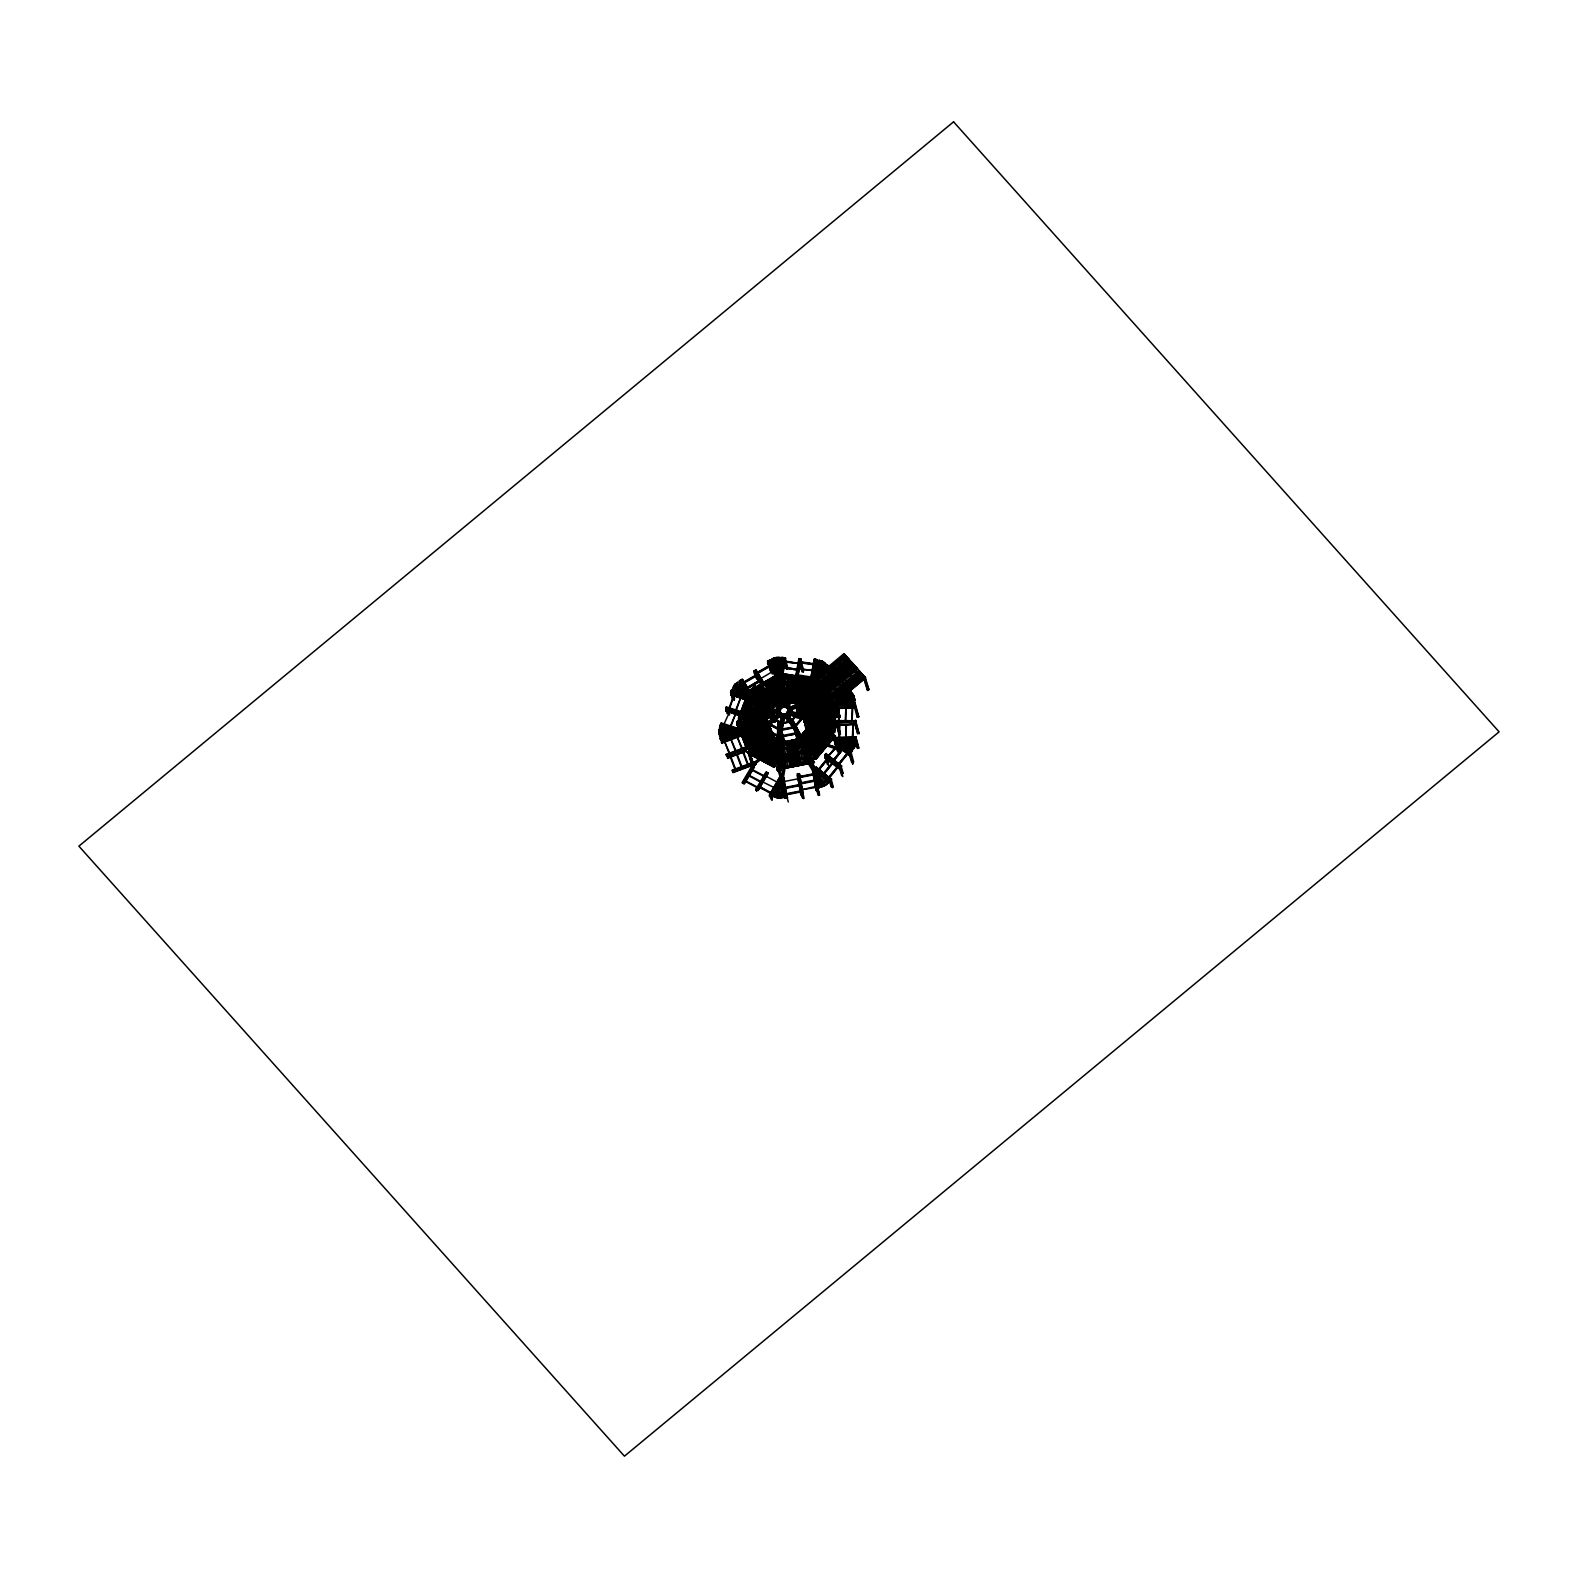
<?xml version="1.0" encoding="UTF-8"?>
<svg xmlns="http://www.w3.org/2000/svg" width="1578" height="1578" viewBox="0 0 1578 1578"><rect width="100%" height="100%" fill="white"/><g stroke="black" fill="none" stroke-linecap="round" stroke-linejoin="round"><path stroke-width="1.5" d="M738.938 730.634L738.997 732.231L718.878 732.725L718.818 731.127L738.997 730.831M719.233 734.322L729.273 734.086L719.233 734.322L719.233 732.922M719.193 729.529L729.273 729.45L719.193 729.529L719.233 731.107L733.316 730.772M719.568 735.92L724.657 735.802L719.568 735.92L719.588 734.52M719.529 727.912L724.677 727.971L719.529 727.912L719.588 729.49L728.701 729.273M722.744 737.656L722.744 726.196M722.862 738.09L722.862 733.514M723.375 726.413L723.493 737.873M729.45 735.151L729.45 728.365M730.081 734.914L730.2 729.016M744.244 725.466L737.163 725.209L741.798 724.499M737.281 725.643L737.281 724.44M737.281 723.04L737.281 721.836M737.715 726.551L737.577 725.446M738.543 723.651L744.224 713.729M740.476 735.506L740.417 733.908M742.114 718.148L742.114 716.747M740.417 735.309L741.897 734.677L721.442 741.936L721.856 743.179L740.772 736.117C737.459 731.364 745.842 737.794 740.141 734.953L736.965 723.316L744.895 712.053L764.423 705.228L744.895 711.244L736.965 722.507L738.504 722.468M775.37 717.536L780.38 712.605L745.092 713.335L744.895 710.041L780.124 709.173L781.938 706.964L754.974 685.957L753.416 688.679L778.447 708.206M738.504 723.276L745.289 713.019M746.414 710.79L749.589 723.197L749.55 721.6L736.965 721.915L739.747 732.389M746.986 710.593L746.986 711.994L764.423 705.839L764.423 704.419L744.895 710.633L736.965 721.915M748.071 721.639L748.071 723.02L744.895 712.053L780.183 711.362M749.017 719.154L745.664 721.876L749.017 719.154C750.378 721.856 744.619 722.251 749.254 720.022M755.941 723.316L755.961 721.896M763.298 704.143L764.423 705.839M766.237 717.24L765.626 715.86L769.078 729.253M767.204 723.355L767.342 720.633M769.709 729.233L769.078 727.852M780.124 711.165L780.321 712.467L780.124 709.173L753.219 687.988M763.89 710.869L780.321 709.844L744.895 710.633L745.289 712.822M787.56 704.538L782.787 703.433L790.479 707.496L790.598 712.467L787.56 716.017L782.905 716.925L778.802 714.775L777.066 710.1L778.684 705.8L782.787 703.433L787.442 704.104C793.162 713.453 787.402 700.711 783.023 704.498L779.315 706.648L777.855 710.534L779.315 714.341L783.023 716.294L779.177 713.907L777.717 710.08L778.684 705.8M796.693 714.439L790.795 721.304L796.693 714.439L796.555 705.228L791.012 698.087L797.324 705.425L790.677 698.659M797.324 705.425L791.012 698.087L781.544 696.726L773.22 701.539L769.926 710.278L773.319 719.292L781.662 723.691L791.13 721.856L797.304 714.637L796.555 705.228M794.365 727.142L803.399 716.609L803.912 702.486L804.011 716.806L794.701 727.695L780.42 730.456L767.855 723.829L762.904 710.909L767.736 697.279L758.643 720.811L767.736 697.279L780.301 690.02L794.582 692.071L803.892 702.486L804.03 716.826M803.38 716.609L803.281 702.723M807.423 715.327L834.88 714.637L807.423 715.327L807.463 726.748L834.861 725.88M807.601 715.761L807.601 724.894L834.861 724.282L807.463 725.15M800.953 705.78C811.842 712.428 811.408 729.805 800.934 736.63M820.876 731.028L821.527 710.396L821.507 731.028M827.602 707.911L827.582 733.178L827.819 708.601M833.283 705.958L832.809 735.723L832.651 705.977M821.625 732.665C809.751 729.352 832.789 734.875 834.861 732.31L834.821 708.226L821.586 708.542L817.542 710.041L821.586 708.542L831.764 700.316M859.043 733.869L855.631 722.073L835.512 722.566L835.512 720.554L855.828 720.751M835.512 707.2L835.729 708.502L855.848 708.009L855.651 706.707L831.823 707.733M835.295 704.38L855.217 703.61L835.097 704.301M835.571 722.763L835.512 720.554M836.123 740.713L835.926 737.419L856.045 736.926L856.243 738.208M836.143 725.367L856.262 724.263L836.143 725.367L835.946 724.065L856.065 724.164M836.616 704.459L839.969 717.477L838.924 711.856M837.445 739.589L837.445 738.169M838.628 711.422L840.068 717.26L838.49 717.517L835.807 706.806M845.808 724.874L845.808 737.616L846.439 724.854M852.1 707.851L852.1 720.594L852.731 707.832M853.797 705.445L855.276 704.794L853.797 704.636L857.15 717.063L858.629 717.023L853.797 704.025L855.414 704.498M854.211 722.29L854.211 720.89L857.564 732.508M854.645 739.155L854.645 737.754M855.69 722.251L855.631 720.061M856.045 740.536L840.936 740.733L856.045 740.536L856.045 736.926M857.15 717.063L857.15 715.643M778.782 757.006L779.335 760.951L779.394 757.302M779.65 758.801L781.702 759.097M781.504 755.487L781.406 761.247L781.13 756.276M781.189 751.996L782.629 752.213L781.189 751.542M776.731 748.11L782.057 713.946L784.759 714.341L778.802 748.406L779.986 721.698L778.27 722.172L776.494 747.242L777.776 768.959L780.617 778.763L777.106 797.837L778.546 798.034L781.998 778.782L780.558 778.565L782.057 778.96M778.546 721.481L776.849 745.27L778.289 745.487M777.106 747.321L779.157 721.58L777.303 747.361M778.526 771.583L778.487 764.482M777.915 771.484L778.723 764.146M780.242 769.334L781.426 758.742L779.71 758.426L776.494 747.242L777.362 755.546M781.682 762.075L779.986 771.78M787.718 667.533L784.917 657.868L781.82 657.415L779.197 671.676M779.848 674.437L783.477 657.651L779.946 675.719M780.479 675.877L810.362 680.177L780.321 675.719L782.234 681.874M780.459 674.536L783.536 657.848M780.577 677.159L781.564 682.189L788.645 683.215M780.696 677.199L781.149 675.838M783.95 659.505L784.404 658.144M781.524 677.317L784.917 657.868M782.096 675.423L784.739 661.123M780.538 675.976L781.366 681.518L807.522 685.937M781.662 677.81L785.588 658.144L781.82 657.415M782.727 675.522L785.588 658.144M753.988 688.028L762.667 702.348L759.373 699.784L752.726 688.758L774.344 676.272L780.992 687.278L783.28 674.536L804.583 677.79L800.046 685.246L798.665 684.201L803.044 676.824L804.425 677.889M781.702 691.105L784.976 674.97M781.879 691.874L784.937 674.773M771.662 678.027L782.589 695.918L786.377 674.989L782.708 696.47M783.595 700.908L788.29 675.443M776.12 748.031L776.987 743.258M777.875 738.484L778.743 733.711M780.952 721.797L781.82 717.023M789.671 675.463L784.976 701.618L796.693 703.295M796.831 703.749L785.094 702.052L789.927 675.68M778.664 767.579L778.388 769.038L777.678 745.388M777.402 747.735L777.658 746.335M782.313 779.67L779.216 769.157L777.993 747.637L784.128 714.242L785.449 713.986L803.044 742.784L813.873 770.202M791.328 675.7L786.554 701.658M791.584 675.917L786.751 701.697M788.25 702.092L792.984 675.936M788.467 702.111L793.241 676.153M778.092 770.084L776.869 769.886L778.625 760.359M777.481 769.985L782.471 740.437L785.43 741.759M778.664 762.391L776.869 769.886M790.775 697.594L794.839 676.193L790.972 697.634M783.102 740.516L777.875 769.334L779.335 769.531L784.542 740.733M780.597 757.124L780.341 758.505L777.836 749.866L780.518 758.525L778.901 750.655M780.952 756.158L781.741 752.095M772.826 766.336L781.82 751.503L782.53 747.242L771.622 765.863L782.688 746.848L783.398 742.607M788.014 767.658L781.958 734.441M795.194 679.092L798.882 658.618L800.953 658.914L793.418 702.821L798.133 676.686M777.106 797.837L773.91 796.693L774.798 791.86M778.704 769.453L778.96 768.052M783.714 742.212L783.97 740.832M795.391 679.783L798.902 660.709L798.646 665.581M791.564 702.565L799.553 658.894L802.906 670.512M796.338 676.607L791.702 702.407M796.89 675.108L797.758 670.334M799.513 660.314L799.77 658.914L803.478 672.031M779.552 770.281L785.154 740.812M778.546 798.034L775.311 796.712L776.948 788.25M780.163 770.38L781.8 760.399M796.87 678.086L800.381 659.012L798.882 658.618M775.508 797.245L777.264 787.738M797.442 677.988L800.953 658.914M778.723 769.926L780.775 770.458L782.412 760.478M776.909 797.265L779.414 784.128M782.116 776.179L783.871 766.632M784.739 761.878L785.627 757.105M781.721 778.743L783.931 766.829M784.799 762.056L785.686 757.282M796.949 700.908L801.506 677.337M797.225 700.494L801.289 677.317M783.122 779.216L785.311 766.849M786.239 762.273L787.067 757.302M780.262 797.935L778.763 797.541L780.262 797.935L782.017 788.428M782.155 779.315L783.418 777.619L783.635 779.473M782.846 793.024L781.958 797.857L780.518 797.64L782.057 788.803M802.512 679.862L798.251 703.019L799.336 704.123L798.389 703.078L818.923 685.838M802.729 679.862L798.527 702.683L818.982 686.016M816.773 683.432L803.163 694.931L800.973 698.541L817.917 684.813C790.361 701.441 798.606 717.339 804.109 679.96M804.326 679.94L800.618 698.876M806.397 677.869L803.123 694.931L800.934 698.364M804.09 691.361L782.688 687.614M815.747 682.406C798.507 693.768 804.267 701.855 807.837 678.086L782.747 674.773M807.837 678.086L805.53 690.612M781.485 680.907L807.325 685.246L809.692 680.887M810.54 679.881L814.189 659.209C824.84 657.257 806.674 694.498 817.286 659.643M817.325 659.841L814.228 659.387L810.776 678.658L812.788 678.757L835.097 703.729L835.137 705.899L855.276 705.405L855.158 702.013L840.167 702.565M813.36 668.046L811.151 679.96L812.335 680.611L804.859 679.211L804.366 677.692L813.104 679.329L844.013 653.647L865.612 677.909L835.63 702.762M814.919 659.663L814.031 660.965M811.605 678.777L811.861 677.376M812.67 673.51L813.558 668.737M814.859 661.083L815.116 659.703M815.885 659.624L812.177 678.678L822.276 661.103L823.598 661.951M782.629 752.213L783.299 749.491M753.574 734.737L748.228 752.785L751.799 765.152L732.882 772.214L751.739 764.975L760.655 757.598M752.233 765.369L748.741 753.613L753.988 735.19L768.644 716.017M753.456 738.169L749.412 751.799L750.359 752.864L754.521 735.782L749.175 753.83L752.745 766.218L742.666 783.161L752.686 766.02L761.602 758.643M801.999 678.579L803.281 679.25L792.077 689.645L790.815 688.975L803.143 677.199M791.781 688.067L791.347 689.251L804.307 677.514L807.541 688.679L803.794 679.388M791.525 689.349L791.959 688.166M792.077 689.645L791.229 687.791M732.725 699.863L730.614 692.505L731.679 689.665L745.881 694.419L731.679 689.665M731.738 689.842L730.713 692.88L747.518 698.324L730.614 692.505M743.12 712.309L726.314 706.865L726.985 713.611M771.76 707.477L770.557 708.384L730.87 694.774L766.888 705.642L770.163 708.206L761.701 694.221M732.586 691.992L734.105 700.316M719.962 726.373L734.105 730.949L719.962 726.373L721.245 722.941L740.161 729.056M740.713 716.294L725.821 710.85L740.733 715.031M720.594 725.032L721.087 723.691L740.003 729.825M731.009 729.509L720.515 726.097L720.475 724.657L739.392 730.772L739.885 729.45M727.537 708.068L728.365 714.045M722.468 724.144L720.791 724.46M733.731 695.701L729.174 707.792M729.391 712.388L724.105 723.868M735.604 710.278L740.615 697.93L736.196 710.455M762.667 702.328L759.334 699.567L746.887 695.563L738.346 718.246L750.832 722.448L755.112 722.369L750.773 722.27L738.346 726.945L746.907 749.372C768.289 743.12 763.259 735.447 752.745 755.882L774.344 767.303L780.913 755.961L783.28 768.585L807.837 763.811C804.366 740.121 798.192 748.485 815.708 759.274L831.705 740.378L815.708 759.274M745.566 701.796L742.37 712.072M741.897 712.309L745.704 702.23M739.214 721.974L749.412 693.709L748.465 699.192M738.997 721.896L740.516 717.872M739.115 722.329L750.004 693.906M741.108 718.049L737.419 728.582M749.57 698.817L750.004 697.298L740.102 680.789L742.469 679.428L750.004 691.756M738.109 730.713L738.622 729.371M721.245 722.941L721.225 724.203L739.944 729.628L739.983 733.573L721.067 740.634L720.495 739.254L724.775 737.754M739.628 731.659L735.289 733.829M744.579 721.777L754.028 697.318L744.579 721.777L746.828 717.615M751.522 720.929L758.9 701.362M779.078 683.313L762.785 693.432L755.763 711.086L762.273 693.038L779.078 683.313L779.315 684.379L762.924 693.866L754.777 715.288M752.114 721.126L762.273 693.018L762.924 693.866L779.315 684.379M760.182 719.252L761.819 714.913M763.574 710.889L768.269 697.693M769.038 711.994L765.902 721.087L769.63 712.191M769.176 713.059L766.375 720.475L747.656 714.42M769.827 711.343L773.22 701.539M769.867 711.52L773.733 701.954L782.984 697.003M815.155 769.472L804.307 742.035L786.732 713.256L788.31 710.337L804.859 715.702L804.839 716.964M799.099 710.652L800.5 709.331L821.132 721.442L823.854 733.967L820.619 722.783L799.099 710.652L818.666 722.152L819.179 720.811M799.987 710.652L800.5 709.331M807.364 728.76L803.123 711.007L806.319 720.199L805.234 721.343L806.319 720.199M804.484 717.043L803.103 716.59L806.161 727.557L807.601 727.833L803.715 711.205M803.32 716.017L807.147 732.35M804.859 715.702C803.143 726.59 766.099 700.593 804.149 717.576M804.129 718.838L787.383 712.802M806.555 732.153L804.169 720.83L805.904 725.012M804.76 721.008L803.656 722.152M806.042 729.845L806.437 726.827M806.259 729.273C802.748 731.738 820.165 731.364 821.191 734.362M806.042 728.523L806.536 727.202L834.841 736.196M806.536 730.279L806.693 730.792M807.818 727.261L805.944 728.129M807.423 728.977L803.123 711.007M815.076 719.824L821.231 721.817L820.738 723.158L812.414 720.12L812.907 718.779L821.171 721.639L834.782 736.019L838.983 751.306M812.512 720.495L812.907 718.779M819.85 721.402L822.532 733.711L820.461 723.552M821.132 721.442L821.191 724.578L832.849 736.887L833.362 735.545M821.191 724.578L821.171 721.639M821.724 732.251L826.004 735.466L821.724 732.251L824.623 734.381M822.907 730.653L825.353 732.488M826.655 730.338L827.148 728.997M833.519 735.94L835.709 746.572M833.835 739.214L835.058 735.624L806.693 726.432M835.196 736.137L831.054 734.145M834.604 738.465L834.19 739.609L823.282 736.078M835.117 737.143L835.413 735.565M834.9 739.471L830.856 738.188M835.413 738.129L835.551 738.642M835.038 739.983L826.182 736.374M841.804 740.97L855.296 745.546L836.34 739.234L835.827 740.555L854.803 746.887L855.237 745.349M837.247 748.939L834.111 748.327M837.228 747.499L833.894 748.899M845.65 739.786L843.5 746.256M846.321 739.766L844.013 746.65L845.63 742.35M849.477 750.911L853.461 739.589L848.984 750.517M848.195 748.169L852.988 749.708L853.481 748.386M855.276 743.613L855.73 742.094M853.876 748.288L844.388 745.053L853.876 748.288L854.369 746.966M855.02 745.25L855.473 743.731M779.986 721.698L778.27 722.172M756.947 742.508C750.556 754.166 761.05 736.985 755.803 745.96M758.683 744.461C752.962 757.262 758.13 739.707 758.939 745.329L757.164 747.459M790.795 699.093L781.662 697.16L773.338 701.973L781.781 697.792L790.795 699.093L793.221 694.655M794.385 693.077C796.121 691.046 782.609 693.275 780.558 691.085L767.875 697.713L780.439 690.454L794.72 692.525L804.03 702.92M751.128 753.258L777.915 767.303M795.332 695.582L796.929 695.72L793.063 686.055L798.764 703.689M755.645 750.655L755.763 749.432L778.782 762.194L774.325 760.517M752.745 755.882L759.373 744.737M788.172 703.137L785.114 707.082L793.734 691.558L796.081 692.801C794.089 693.156 786.436 712.191 787.383 707.753L782.077 706.885L775.981 673.806L778.861 673.984M755.467 757.322C775.725 718.385 785.371 735.348 745.763 746.374L745.842 746.572M794.286 691.854L785.114 707.082L784.128 706.49M798.724 684.379L803.103 677.021L811.94 679.033M802.551 678.875L803.596 677.12M794.148 693.57L794.878 692.328L794.306 693.649M802.729 678.974L803.774 677.218L804.307 678.934M766.632 740.338L781.13 747.992L766.75 740.772M795.529 692.505L786.909 708.029M799.987 685.049L804.307 677.514M778.092 740.043L770.498 735.368L756.907 758.091L770.557 735.565L767.697 724.716M786.771 707.536L795.588 692.703L794.326 692.032M790.578 710.08L805.056 704.676L803.932 701.579L787.461 708.305L795.726 693.196M743.199 783.438L744.126 782.313M752.548 767.736L753.456 766.592M758.367 758.86L772.214 735.703L758.308 758.663M754.008 766.888L743.869 783.635M794.72 698.798L796.318 698.936L794.72 698.798L798.192 710.79L799.77 710.928L798.192 710.79M773.654 736.472L759.768 759.432M819.021 660.156C813.755 671.715 817.976 657.533 820.284 660.827M773.713 736.65L759.945 759.531M761.267 760.399L775.114 737.242L761.207 760.201M820.639 660.649C810.421 681.163 818.272 658.657 821.901 661.32M797.482 701.855L811.348 678.56L813.696 679.802L815.096 684.635M762.726 761.148L776.573 737.991L762.667 760.971M811.842 678.658L805.53 689.251L806.812 689.921M798.034 702.151L811.881 678.836M812.256 678.244L822.276 661.103M806.102 689.547L809.376 687.081L806.279 688.087M808.37 679.881L807.088 679.211L811.802 680.335L812.374 678.954M797.423 704.459L798.152 703.216L793.063 686.055M806.989 688.402L806.259 689.625L802.985 678.737L803.873 677.593L807.068 689.251L808.528 688.521L807.068 689.251M811.802 680.335L812.571 679.033L803.636 677.317M776.77 740.871L764.127 761.74M798.014 704.932L813.104 679.329M776.83 741.049L764.304 761.839M798.093 705.129L798.823 703.887L797.501 703.038M809.435 686.055L813.104 679.013L828.549 666.232M816.556 674.22L823.538 661.774L813.518 678.915L812.197 678.047M798.586 705.228L814.741 678.915M807.541 690.888L813.854 680.296L814.386 681.203M810.204 687.101L814.524 681.025L810.737 687.377M808.094 691.184L814.386 680.591M819.85 671.498L824.821 662.839L820.264 670.906M767.086 763.456L780.913 740.299M768.525 764.225L782.53 741.68M769.985 764.995L783.378 742.173L782.215 742.212M768.131 773.496L767.401 772.53L757.381 789.671L756.099 789L766.119 771.859L768.131 773.496L758.071 790.46L757.322 789.473M755.941 790.026L756.671 790.992L755.941 790.026L766.553 773.358M756.651 789.276L757.381 788.053M765.981 773.575L766.73 772.332M800.243 716.254L803.952 709.725L801.072 706.234M756.829 789.375L766.908 772.431M758.071 790.46L767.934 772.826M771.031 793.734L759.708 786.672L771.228 792.767M762.864 781.998L774.265 787.639M766.237 776.337L777.757 782.432M801.17 715.781L803.478 713.631L802.886 715.544M773.062 766.632L778.013 758.328M778.585 761.503L778.467 762.726M777.698 766.612L777.599 767.815M779.571 777.698L769.551 794.839L779.512 777.5L784.029 778.132L781.919 778.349L785.509 797.62L786.949 797.344M769.374 795.864L770.123 796.831L769.374 795.864L780.163 778.171M771.011 793.971L771.622 799.868L770.084 795.115M773.358 790.183L780.36 778.27M778.309 757.815L778.506 769.413L781.386 778.743L770.971 796.002L777.796 785.706M779.788 794.878C762.154 792.235 779.769 793.103 784.266 794.484L784.503 795.568M769.433 794.464L772.214 796.081L779.749 783.398M764.423 704.419L744.895 711.441L736.965 722.704L738.543 722.842M738.504 722.665L744.224 714.321M755.112 733.218L756.059 734.283L769.058 716.471L768.111 715.426L753.771 735.427M768.111 715.426L753.929 734.993L767.618 716.215M754.264 737.084L757.677 746.769L754.462 735.604L769.058 716.471M782.846 779.315L784.049 777.698M811.072 685.641L813.873 681.952M810.796 686.647L814.406 682.248M751.661 696.963L735.111 684.043L732.606 688.284L736.453 691.125M735.585 684.3L736.472 683.018L744.165 688.994M741.719 684.99L737.814 681.952L736.867 683.057M741.64 683.057L733.928 692.012L741.502 682.603L741.976 683.59M734.441 691.795L741.838 683.156M734.559 692.229L740.476 685.325M740.516 693.748L745.191 688.876M741.147 693.965L745.526 689.428M752.055 696.49L748.209 693.472L749.688 690.493L772.806 708.522L749.234 690.789L754.56 686.43L781.583 707.634L780.321 710.455M748.406 692.269L749.353 691.164L772.47 709.331M752.469 696.016L748.09 693.038M749.846 691.006L741.976 679.27L739.254 680.828L746.769 693.136M750.418 691.697L748.702 691.42M753.673 687.712L754.619 686.608M752.824 697.456L748.899 694.004M753.416 688.679L765.369 697.22M754.757 687.101L754.974 685.957M751.897 690.809L752.844 689.704M749.471 692.801L754.974 687.969L754.56 686.43M755.744 687.475L754.817 688.56L757.973 699.587L758.86 698.285M750.753 693.689L750.102 695.129M756.099 687.475L755.152 688.58L768.131 694.281L769.078 693.176L754.521 686.233L758.347 698.896M750.517 696.056L749.57 697.16L734.164 685.148L745.092 693.925M756.473 698.265L758.051 698.009M756.986 698.028L754.56 697.713L756.986 698.028L757.381 699.468M758.742 695.977L755.901 696.135L758.742 695.977L758.584 697.318M754.225 687.081L756.809 698.502L753.574 687.337L768.664 693.649L767.776 692.722M768.19 692.249L768.131 694.281M767.697 698.245L770.419 709.528L771.346 708.443L770.38 709.41M771.287 703.867C768.151 702.841 775.765 710.573 774.759 715.86L773.319 716.59L774.759 715.86M772.944 709.015L772.668 709.922M771.898 719.746L774.187 721.402M772.845 718.641L774.542 719.173M772.096 700.612L781.721 708.127L781.938 706.964M773.733 721.028L775.409 721.264M775.528 719.824L775.686 718.483M767.164 715.899L774.916 722.093L775.804 720.791L774.68 719.923M787.442 715.584L790.479 712.033L782.905 716.925L778.802 714.775M773.2 718.858L781.524 723.257L790.992 721.422L797.304 714.637M803.261 716.175L794.227 726.708L780.4 729.391L768.249 722.961L780.42 730.476L767.855 723.829L763.456 710.455M803.892 716.373L794.562 727.261L780.282 730.022M800.125 736.63L806.595 729.095L827.444 745.585L806.95 729.214L807.936 727.971L834.801 727.3L807.995 728.148L828.47 744.145M800.579 736.689L806.595 729.095M802.591 735.269L807.048 728.957M813.755 731.679L802.492 743.869L813.4 731.738M806.102 749.649L820.422 733.888L806.575 750.023M818.075 747.538L827.326 736.748L826.635 735.703L810.165 755.842M827.128 736.078L809.869 756.158L814.327 762.174L813.36 763.239M820.382 752.331L812.394 760.714L831.724 737.281L832.395 738.346L823.381 748.84M812.394 760.714L832.198 737.656M856.045 739.53L835.926 740.043L834.584 741.581L835.59 740.654M827.444 764.58L824.702 755.093L826.044 753.534L841.666 766.218L825.846 754.678L841.113 766.198M824.761 755.29L825.708 754.185M825.846 754.678L826.044 753.534M816.023 767.263L831.428 779.276L816.161 767.046L814.426 769.097L829.831 781.11M824.939 757.756L825.136 756.592L840.739 769.295L824.939 757.756L840.344 769.768M814.879 768.802L816.082 767.46M827.523 777.224L815.964 768.21L816.161 767.046M816.95 768.585L815.274 768.328M836.951 745.368L828.509 755.783L837.425 745.743M837.543 746.177L828.864 755.724M825.176 771.642L832.198 762.884L823.755 773.299M849.931 753.396L851.962 751.049L840.443 742.054L852.021 751.227L850.049 753.771L834.525 741.384M830.107 778.842L829.16 779.946L831.172 786.909M841.469 765.547L840.167 767.303L824.702 755.093M850.029 755.566L834.624 743.554L850.226 756.237M817.937 772.845L829.456 781.82L831.567 779.059L831.369 780.222M753.949 751.266L750.339 756.907L756.612 749.866M754.639 751.167L750.339 756.907M837.03 712.645L834.131 716.609L837.247 713.197M837.287 713.512L835.729 716.017L837.504 714.084M838.332 716.55L837.74 714.518L834.861 718.483L837.957 715.071M834.861 718.483L838.214 715.939M790.815 688.975L803.774 677.218M827.464 665.028L815.984 674.773L827.464 665.028L851.193 691.716L839.654 701.263L851.153 691.519M829.061 667.06L827.523 667.553M843.362 655.225L844.486 654.298M813.755 680L814.879 679.053M828.055 668.145L829.18 667.218M843.48 655.363L844.605 654.436M814.11 680.256L845.039 654.673L845.63 656.093L814.504 680.71M812.374 681.952L832.336 703.334L812.374 681.952L817.443 688.087M814.169 680.453L845.098 654.85M812.571 682.643L812.848 681.558M815.195 681.459L846.124 655.876M809.731 686.509L827.345 705.741L809.928 687.199M780.775 713.059L753.179 734.283L780.183 711.915L782.885 714.735L776.593 747.617L778.033 747.814M816.201 682.485L847.189 657.079M780.637 712.566L753.633 734.914L754.58 735.979L781.524 713.434L782.116 714.558L755.132 736.926L758.328 733.494M773.713 718.444C795.332 728.74 766.947 720.377 771.05 711.717M803.419 694.241L816.832 683.609M754.047 735.368L755.29 734.579L758.407 745.368L757.282 746.315L754.659 737.537M754.462 735.604L761.227 730.239L760.28 729.174M817.424 683.826L848.333 658.46M817.345 683.866L848.274 658.282M755.132 736.926L781.919 713.867M763.713 729.016L779.926 715.603M819.495 686.272L850.424 660.689L819.633 686.43M798.941 704.478L820.008 687.041M820.698 687.633L851.43 661.932M820.56 687.475L851.568 662.07M771.267 728.957C768.013 725.88 774.601 733.908 773.575 736.946M800.145 705.82L821.093 688.245L800.007 705.662L806.595 713.039M821.645 688.679L852.633 663.293M852.574 663.095L821.586 688.501M801.091 706.865L822.158 689.448L801.032 706.688M822.73 689.882L853.659 664.299L822.671 689.704M748.15 753.456L747.617 752.568L771.031 733.356M755.389 736.157L757.933 744.974L747.755 753.002L748.564 753.909M802.157 708.068L823.243 690.651M771.425 733.809L748.347 753.16L749.294 754.205L754.619 749.787M748.643 753.239L749.806 752.252M757.164 746.177L758.288 745.25M823.795 691.085L854.743 665.502M748.741 753.613L754.935 737.399M748.879 753.751L758.821 745.842M804.938 707.654L815.431 698.955M818.923 696.056L824.189 691.697L805.115 707.989L824.308 691.854M749.234 754.028L772.372 734.855L773.042 736.236M761.74 743.889L767.086 739.471M772.431 735.052L771.386 736.295L770.36 734.914M772.786 735.309L749.905 755.408L759.077 748.051M855.67 666.567L825.018 692.446L855.809 666.705M762.233 744.658L749.511 754.955L750.319 755.862L757.44 749.964M806.003 708.857L825.255 692.9L806.2 709.193M766.198 742.153L773.319 736.255M806.062 709.035L825.393 693.058M856.755 667.77L826.083 693.649L856.893 667.908M826.477 694.261L805.391 711.698L826.517 694.458M827.03 694.714L857.88 669.151M827.543 695.464L806.476 712.901L827.602 695.661M828.115 695.918L859.103 670.512M807.897 713.572L828.549 696.707M807.009 712.704L807.936 713.769L828.667 696.865M829.318 697.259L860.168 671.715M829.18 697.121L860.128 671.518M808.39 713.69L812.354 711.974L829.555 697.732L812.414 712.171L808.37 713.67M830.265 698.324L861.193 672.721M753.061 763.081C758.249 761.03 745.132 763.93 754.363 762.016M830.837 699.271L817.029 710.435L813.005 711.974M758.821 758.88L751.7 764.778L752.686 766.02M817.601 710.218L830.778 699.074M862.338 674.122L831.468 699.665M752.095 765.231L753.357 764.442L749.866 752.667M831.33 699.527L862.278 673.924M752.647 765.823L761.543 758.466M754.817 765.054C758.979 763.002 750.181 762.726 752.765 765.31L754.817 765.054L752.765 765.31M832.415 700.731L863.344 675.147M849.181 689.448L833.618 702.703L864.29 676.193L864.882 677.613M833.815 702.407L864.606 676.666L868.433 688.935M859.024 681.676L864.488 677.159M834.21 702.861L834.94 701.48M850.364 689.625L865.06 677.317M822.493 707.457L834.328 703.058L850.069 690.316L851.528 695.346M834.742 703.472L865.553 677.731M850.522 690.947L835.097 703.729L855.414 703.887M868.551 689.073L867.289 689.862L863.541 677.79L864.488 678.836M852.416 703.236L853.126 701.855M867.841 690.474L868.965 689.527L865.198 677.455L864.073 678.402L867.841 690.474L866.894 689.408L868.018 688.481L868.965 689.527M750.418 699.232L748.288 691.894L754.166 686.884L754.56 688.442M749.866 692.328L754.974 687.969M818.706 696.49L819.199 697.811L799.612 698.817L799.119 697.515L820.639 695.76L821.724 698.817L833.381 704.893M800.224 697.397L799.336 698.068L821.152 697.081L813.045 700.514L821.25 697.456L832.888 703.591L833.559 705.248M799.612 698.817L800.007 696.845M777.678 678.047L767.618 661.616L770.242 659.663L777.757 671.952M767.618 661.616L768.9 660.866M774.068 669.605L769.393 660.373L778.171 674.773M756.178 678.106L754.106 670.946L755.921 669.9L764.719 684.28M768.19 663.608L776.79 677.317M769.63 662.07L768.348 662.799L771.031 672.11M754.166 671.123L755.428 670.394M776.632 705.465L755.921 669.9M754.738 673.135L761.03 683.412M754.895 672.327L756.178 671.597M748.406 690.71L742.469 679.428M768.979 665.719L757.44 672.386L757.894 673.333L769.413 666.666M769.097 666.153L757.578 672.82L769.295 666.232M744.106 682.347L755.823 675.759M752.785 688.955L774.404 676.469M768.111 681.558L764.265 683.787L775.666 676.686L776.12 677.633L767.46 663.233M777.619 676.39L751.325 691.558L751.838 692.762M770.34 680.966L774.187 678.737M751.522 692.249L777.934 676.903M750.99 693.393L755.882 690.434M759.925 688.087L763.969 685.759M768.013 683.412L774.088 679.921M751.128 693.827L754.974 691.598M763.791 689.921L778.644 682.051L755.803 695.247L759.629 692.328M770.537 687.535L778.842 682.722M760.931 698.995L779.591 688.225M761.247 699.508L779.907 688.738M766.79 704.242L766.356 703.275L780.873 694.892M781.189 695.405L766.356 703.275M770.498 708.206L782.116 701.599L768.762 679.724M771.918 707.989L782.432 702.111L768.585 679.822M772.234 708.522L782.55 702.545M778.802 706.234L782.905 703.867M786.791 713.453L785.509 714.183L803.084 742.962L810.993 761.602L812.256 760.872M790.775 719.607L792.472 719.41L804.247 741.857L807.463 753.061L806.22 753.771L802.985 742.587L790.775 719.607L792.472 719.41M794.286 727.537L797.008 739.313M796.121 731.62L794.839 732.35L796.436 732.133M796.476 739.628L798.014 737.636L813.143 762.49L811.861 763.239L796.752 738.366M796.91 738.859L798.113 737.952M797.521 739.747L798.803 739.017M798.843 739.155L797.64 740.062L794.464 729.056M801.94 740.891L803.222 740.161L792.057 718.878M803.616 741.049L802.354 741.759L805.53 752.765L806.812 752.035L805.47 752.568M799.888 744.126L798.31 744.343M802.985 742.587L804.247 741.857M803.241 743.475L804.859 741.739L787.264 712.94L784.917 714.301L778.605 747.716L775.922 747.341M804.504 742.725L804.859 741.739M803.518 744.402L804.307 742.035M801.328 752.193L801.624 753.889L801.091 751.7M804.405 751.049L806.95 756.296L805.194 751.601M807.029 752.469L808.291 751.739M808.232 753.061L807.009 750.556M812.414 761.286L811.131 762.036L813.143 768.999M811.27 763.357L813.637 761.996L784.759 714.341L802.492 743.1M811.408 763.851L813.084 763.397M812.374 764.975L808.646 759.551M814.209 769.571L815.431 768.644L825.531 785.292L820.994 787.126L818.469 782.964M813.617 773.516L813.321 771.82M816.437 778.151L822.69 775.232L816.556 778.782M817.66 784.858L828.154 779.493L817.779 785.489M817.798 785.292L821.783 782.984M817.917 785.923L828.272 779.926M820.994 787.126L822.217 786.199L817.66 778.743M826.813 783.773L828.036 782.846L825.531 785.292M817.621 778.349L822.631 786.554L826.813 784.148L821.803 775.942M804.464 687.12L807.561 686.134L804.721 687.988M803.478 713.631L800.914 714.913L802.196 715.505L799.277 706.017M804.011 713.907L801.466 715.189L798.961 705.918M807.384 713.315L803.222 696.648L805.727 707.161M807.877 714.597L803.715 697.949M738.958 724.085L750.102 751.601L739.549 723.848M812.532 699.212L820.639 695.76L824.367 708.266L823.894 706.983M787.58 708.443L804.149 702.131M812.473 699.034L820.698 695.957L834.328 703.058M738.405 727.123L750.773 722.27M818.903 697.062L820.856 696.332M818.982 697.239L820.935 696.509L799.119 697.515M804.642 703.413L788.093 709.607L788.507 711.027M812.986 700.336L821.211 697.259L834.821 704.36L838.49 717.517M739.471 715.564L760.024 722.231L755.665 722.152L738.977 728.622L759.965 722.034M788.152 709.784L804.701 703.61M804.859 703.985L788.31 710.159L787.383 707.753M724.618 735.604L728.701 734.303M729.214 733.888L733.316 732.567M760.576 722.053L739.549 730.121C741.995 726.57 781.248 718.483 760.635 722.231L725.821 710.85M740.043 714.045L725.604 708.778L765.369 722.172L740.121 731.62L764.876 721.935M720.396 738.76L738.386 732.251M740.043 731.423L765.31 721.994L770.439 735.447L783.438 742.37M720.456 738.938L739.372 731.876M804.267 707.832L807.482 721.935L834.861 721.264L807.423 721.56M720.515 726.097L739.214 731.541L720.298 738.563L720.712 739.826L739.628 732.764M720.791 739.885L722.231 739.549M738.326 733.336L739.766 733.001M739.885 733.198L721.028 740.437L719.884 737.439L734.086 732.35M764.797 725.604L741.187 734.421L767.007 724.992M852.159 693.176L852.672 694.478L852.1 692.998L847.327 694.774M721.659 742.627L740.378 734.875M758.86 729.312L741.838 736.098M852.613 694.3L844.092 697.693M741.759 735.92L758.939 729.509M853.008 694.359L853.56 695.859L853.008 694.359L843.559 697.89M807.975 712.467L834.151 702.683L835.097 705.11L850.936 704.597M742.331 737.399L757.361 731.798M763.791 729.391L768.091 727.793M834.999 702.802L853.915 695.74L854.428 697.042L835.551 704.301L834.999 702.802L853.915 695.74M757.42 731.995L742.271 737.222M763.851 729.588L768.032 727.596M808.173 713.019L834.367 703.236M832.237 704.242L822.71 708.049L824.17 707.694M821.724 698.817L820.915 696.509L834.604 703.808L821.428 698.068M806.259 714.578L807.601 713.848M834.604 703.808L833.164 704.34L821.507 698.265M806.338 714.775L807.719 714.262M742.903 738.899L768.664 729.292M806.496 715.11L834.821 704.36M768.723 729.47L742.844 738.721M806.555 715.327L807.936 714.814L807.325 713.138M826.201 707.989L834.92 704.735M854.191 697.535C827.937 706.194 845.492 703.236 854.645 698.659C859.615 701.973 832.612 705.366 854.388 698.975M835.097 705.11L806.713 715.702L805.944 713.65M828.687 708.049L835.235 705.603L835.571 706.609L829.022 709.055M743.475 740.398L769.236 730.792M769.295 730.969L743.416 740.22M769.748 732.093L744.126 742.074L769.867 732.468M850.108 702.072L854.901 700.277M744.047 741.897L769.808 732.271M770.32 733.592L744.698 743.573L769.946 734.145M744.619 743.396L770.439 733.948L766.375 723.296L740.615 732.922L765.823 723.296L762.707 711.52M770.399 735.269L745.27 745.072M745.191 744.895L770.439 735.447M745.684 748.8L726.61 755.625L726.215 754.363L745.132 747.301L745.901 749.353L745.329 747.992L726.413 755.053L745.329 747.873M746.335 747.873C773.102 736.906 778.191 734.125 746.276 747.696L746.414 748.071M726.215 754.363L726.985 756.434L745.842 749.175M837.78 715.051L833.421 716.668L837.839 715.229M836.616 716.116L837.997 715.603M753.396 747.676L744.974 723.927L753.594 748.366M836.695 716.313L838.076 715.801M727.557 758.426L746.276 750.674L746.69 751.917L746.276 750.674M833.973 718.168L838.273 716.353M746.493 751.227L727.359 757.736M751.246 763.653L732.33 770.735M732.586 771.484L733.967 770.952M750.122 764.936L751.503 764.403M732.665 771.662L734.046 771.149M750.201 765.113L751.582 764.6M764.423 705.031L744.895 711.244L745.289 713.631M784.345 707.181L775.114 657.671L776.632 657.572M775.271 667.75L773.536 658.322L774.976 658.046L771.938 658.973L772.826 663.746M779.67 674.122L776.573 657.375L780.045 657.592L776.83 657.691L779.276 670.906M771.997 659.15L773.536 658.322M770.675 662.484L782.451 660.196M770.794 662.918L777.875 661.557M782.353 660.847L771.011 663.036L775.666 662.602M781.209 666.961L774.246 668.322L774.699 669.309L781.228 668.046M774.581 668.875L781.09 667.612M777.993 673.214L776.554 673.51L778.565 687.692L780.005 687.416L778.25 674.102M775.981 673.806L779.631 675.088M777.303 674.556L780.124 674.536M778.96 675.522L778.053 673.411L779.315 673.964L784.621 702.703L783.181 702.979M779.67 675.719L777.224 673.569L777.678 675.088M779.512 681.44L778.072 681.716L779.571 681.617M781.228 684.398L780.676 685.937L778.802 679.447M781.82 684.694L781.465 682.15L781.82 684.694L781.149 683.866M778.289 686.41L780.005 687.416M781.662 697.89L783.102 697.594M784.384 701.322L783.812 702.861L781.978 696.49M783.122 702.782L785.469 703.334M783.28 703.295L784.7 703.019M785.331 702.881L784.838 703.453M782.747 706.964L784.187 706.668M782.077 706.885L782.885 707.457L776.554 673.51L777.047 675.206M782.767 716.491L787.225 715.485L789.967 712.27L789.986 708.167M798.251 733.533L797.797 732.547L779.157 736.157L762.766 727.497L779.157 737.242L798.251 733.533L779.039 736.788L762.253 727.931L779.039 736.788M784.956 741.601L796.693 739.332M783.536 742.193L784.976 741.916M802.827 764.58L798.192 739.352L796.929 740.358M783.576 742.39L798.251 739.549L795.016 728.74M789.888 741.719L785.193 742.627L782.136 732.389M800.224 745.171L783.714 748.366L800.342 745.605L795.628 746.532M783.95 749.392L798.093 746.65M782.53 755.132L803.735 751.029L804.03 752.292L794.622 754.126M782.629 755.724L803.932 751.7M781.307 761.898L781.623 763.16L781.307 761.898L807.285 756.848L807.581 758.13L802.867 759.057M781.426 762.47L807.384 757.44M787.343 766.947L810.323 762.509L810.027 761.227L780.341 767.697M780.242 767.598L810.125 761.819L787.244 766.356M816.161 788.31L819.258 787.718L816.122 788.132L812.631 769.236L814.761 769.019L817.818 788.724M802.196 797.718L797.324 773.97L799.592 774.265L802.452 793.28M812.69 769.413L816.181 790.617L812.512 771.031L813.617 770.853M801.446 795.056L797.146 775.587L799.079 775.252L800.421 779.907M782.274 780.104L783.733 779.808M813.163 774.325L800.046 776.869L813.143 774.482M797.797 778.881L784.68 781.426M801.19 783.319L814.307 780.637M785.824 787.876L798.961 785.193M786.988 794.188L800.105 791.485M800.618 791.683L802.058 791.406M800.815 792.866L803.064 793.162M785.252 796.239L786.692 795.963L788.29 801.979M784.029 778.132L787.087 797.837L783.359 778.072M827.148 709.114L835.788 707.555M758.288 747.065L757.065 746.039M750.99 755.27L747.893 752.509M750.753 762.47L752.726 763.141M753.475 763.535L751.01 763.357M752.509 764.442L756.118 763.969M836.616 705.267L835.137 705.287L855.217 705.208M855.848 707.398L835.729 708.502M821.645 708.739L834.821 708.226M744.895 711.441L746.986 711.382M817.562 710.061L834.821 709.627M834.88 709.824L816.99 710.278L812.986 711.954L834.88 711.619M780.124 711.777L745.092 713.335M812.433 712.171L834.88 711.422M808.35 713.493L834.88 713.236M807.956 713.71L834.88 713.039M834.861 716.234L807.068 716.767M838.49 716.116L840.068 715.84M838.49 716.708L839.969 716.668L838.49 716.905M857.15 716.254L858.629 716.215M857.15 716.451L858.629 716.412L855.158 703.413M807.423 718.542L834.861 717.852L807.482 718.74M737.025 721.501L764.876 720.811M807.423 720.14L834.861 719.45L807.423 719.943M737.025 722.093L764.876 721.402M767.263 721.54L765.784 721.58L767.342 721.876M749.55 722.191L748.071 722.231L744.895 710.633M748.071 722.408L749.55 722.369L746.414 711.402M749.55 722.98L736.965 723.316L767.204 722.763M807.423 721.757L834.861 721.067M737.064 723.691L746.355 723.454M755.645 723.237L760.3 723.119M765.784 722.98L767.303 723.059L737.025 724.105L737.163 721.383L737.281 722.428M835.571 721.343L855.69 720.85M844.644 721.639L835.709 721.856L838.924 734.381L840.384 734.342L837.03 721.324L840.384 733.731M835.571 722.152L837.03 721.915M854.211 721.698L855.69 721.462M737.163 725.209L744.126 725.032M807.423 723.355L834.861 722.665M807.423 726.373L834.861 726.077M834.861 729.095L812.354 729.47L808.331 728.168L812.414 729.647L829.535 742.883M834.801 730.515L817.029 731.166L812.926 729.647L834.801 728.918M817.601 731.324L834.861 730.91M835.926 738.031L856.243 737.616M837.445 738.78L835.867 737.833L856.006 737.34L858.787 747.814M856.104 738.307L854.645 738.346L857.327 748.445M856.104 738.524L835.867 739.234L839.397 750.832M835.926 739.431L856.045 738.938M835.985 739.609L856.104 739.115M800.283 709.903L821.014 722.428M799.316 710.08L820.836 722.211M757.618 696.667L758.998 696.845M756.256 698.245L757.637 698.423M814.287 659.584L815.727 659.782M800.125 660.413L798.705 660.018L802.038 671.814M783.339 659.426L784.779 659.624L787.461 668.914M800.421 661.793L813.518 663.687M800.539 662.227L813.656 664.121M800.302 662.385L813.42 664.279M800.441 662.819L813.538 664.713M785.055 661.024L798.29 663.352L784.956 661.616L786.83 668.835M785.075 662.05L798.054 663.51M812.473 670.472L799.139 668.756L812.236 670.63M795.943 676.055L782.727 673.727L795.825 675.621L795.845 676.666M807.897 678.264L806.18 677.83L803.163 694.931M795.43 677.889L796.811 677.909L800.322 658.815L803.735 670.63M779.966 676.725L781.406 676.942L783.536 684.28M780.025 676.923L782.077 677.218M792.057 678.816L801.249 680.138M805.845 680.808L810.441 681.459M782.589 688.205L803.794 691.263M780.42 690.651L794.247 692.643L803.399 703.157M783.536 700.711L796.811 702.703M796.456 703.078L785.094 702.052M782.747 714.223L784.187 714.439L778.013 747.814L781.13 758.624M780.637 731.541L784.384 742.429L782.885 742.094M781.623 734.421L783.063 734.638L781.504 735.032M779.512 739.352L778.013 738.958L779.532 739.727L765.803 762.785L779.335 739.628M785.311 741.325L784.818 741.66M776.849 746.216L778.27 746.433L781.465 757.42L779.966 757.026M777.481 757.696L778.033 767.5L779.493 767.697L777.362 747.538L778.605 769.078M778.132 767.934L779.591 768.151L782.944 779.769L782.846 778.565M777.204 769.038L779.887 769.433M776.514 786.85L783.043 787.797M776.632 787.284L780.992 787.915M776.179 787.402L783.142 788.408M776.297 787.856L780.952 788.527M784.384 795.115L772.727 793.852M775.311 796.712L773.91 796.693M821.744 705.07C832.908 706.49 815.925 705.287 824.446 706.313M822 705.938L824.051 706.254M822.671 707.496L826.971 708.147L822.473 706.924L823.045 708.956L819.376 696.687L819.87 697.969M822.71 707.812L825.373 708.739L822.927 708.364M750.004 697.298L731.107 691.184L759.373 699.784L752.726 688.758M731.166 691.361L750.122 697.673M735.565 693.413L741.857 695.464M746.059 696.825C761.306 701.638 792.649 716.077 746.394 696.904M730.93 692.308L732.31 692.762L734.322 699.744M805.056 716.392L788.29 711.599M788.152 711.106L804.701 716.471M794.503 713.611L800.697 715.623M803.044 716.747L804.405 717.201L807.541 728.01M819.574 722.132L820.954 722.586L824.071 733.395L822.69 732.942L820.264 724.124M770.182 708.167L766.829 705.425L745.802 698.798M812.414 720.12L820.678 722.961L834.289 737.34L838.451 751.937M787.659 712.408L804.208 717.773M730.87 694.774L745.999 699.646M733.849 696.135L729.766 707.989M770.103 708.009L745.25 699.961L770.458 708.502M744.599 701.677L770.439 710.021M767.48 710.573L744.027 703.196M762.233 710.593L743.494 704.912M743.435 704.715L762.292 710.771M855.789 742.271L850.996 740.733M742.922 706.431L756.986 710.593M761.661 712.112L768.664 714.775M742.863 706.234L757.026 710.79M761.582 712.309L768.723 714.578M826.182 733.553L834.9 736.393M834.584 736.591L821.408 724.006M806.259 727.951L807.699 728.208M812.986 729.864L817.029 731.166M749.392 709.844L742.37 707.575L749.432 710.041M756.395 712.132L768.072 716.294M822.473 733.514L834.289 737.34M756.335 712.309L768.151 716.096M805.983 728.346L834.387 737.715M805.766 728.918L834.131 738.109L838.391 752.903M825.55 735.782L834.269 738.603L825.333 736.354M746.473 710.613L741.798 709.094L746.532 710.81M751.148 712.132L767.5 717.812L751.069 712.329M825.669 736.216L834.407 739.037M805.707 729.983L810.066 731.403M766.947 718.957L741.206 711.007M741.147 710.81L767.007 719.154M741.206 712.309L726.294 708.127L726.314 706.865M726.156 707.615L766.435 720.673M725.939 708.187L727.32 708.64L728.582 713.473M730.496 709.489L741.009 712.881M725.86 708.384L727.241 708.838M740.003 713.867L765.35 722.034M820.797 742.35L836.064 747.301M820.856 742.548L836.202 747.518M755.112 722.349L738.839 716.905L755.665 722.152M820.304 743.692L837.8 749.53M727.537 726.235L738.031 729.647M738.326 730.141L739.786 730.397M720.396 724.835L739.49 731.147M727.024 727.576L737.537 730.969M769.078 693.176L754.106 686.706L755.704 687.949M823.538 662.168L824.86 663.036M824.821 663.233L826.142 664.082L823.538 668.184M826.201 667.612L815.846 662.149L826.339 668.046M814.603 668.914L820.738 672.149M814.485 669.545L820.225 672.583M793.596 693.275L794.839 693.925M795.647 695.05L796.929 695.72M797.462 702.841L798.705 703.512M802.196 712.94L800.579 714.203M766.435 741.305L772.668 744.579M779.848 754.738L761.405 745.585M760.892 745.427L777.461 754.185M755.448 749.964L778.782 762.194M752.686 755.704L774.344 767.303M778.881 779.118L780.203 779.887M765.448 773.279L766.711 773.95M751.996 767.441L753.278 768.111M771.346 793.201L759.511 787.639M770.281 793.596L772.352 798.626M756.829 787.757L758.111 788.428M743.396 781.919L744.658 782.589M757.854 789.769L756.099 789M799.612 709.311L820.915 722.014M748.505 694.478L752.667 696.943M835.946 740.003L851.548 752.706L843.441 747.163M835.472 740.279L851.075 752.331L853.678 761.977M832.395 738.346L831.724 737.281M835.531 740.476L850.996 752.667M850.443 753.298L849.319 752.43L852.692 764.048M827.326 736.748L826.635 735.703M821.566 732.468L831.744 740.555M817.542 731.166L830.758 741.482M816.97 730.989L830.62 741.64M812.926 729.687L829.673 742.725M754.521 686.233L782.136 707.654M808.331 728.188L828.588 743.988M755.566 688.107L753.968 686.864L768.525 693.807M753.574 687.337L780.637 708.739M769.236 700.218L778.861 707.733M805.47 730.16L826.359 746.848M826.497 746.69L805.391 730.496M804.247 731.561L825.412 747.952L804.307 731.758M752.173 692.032L756.02 695.03M751.759 692.505L755.606 695.504M824.15 749.175L803.222 733.02M803.182 732.823L824.327 749.215M757.223 698.028L758.466 698.758L755.961 690.119M772.056 709.646L768.427 699.587M748.288 691.894L757.933 699.37M802.295 734.125L823.124 750.615M748.347 692.071L771.445 710.1M823.262 750.457L802.157 734.283M747.933 692.545L771.05 710.554M826.261 754.205L841.666 766.218M747.676 693.511L753.456 698.028M822.177 751.72L801.072 735.526M750.576 696.253L735.111 684.043M825.156 754.817L828.292 762.667M839.437 765.941L842.711 773.634M800.066 736.453L820.954 753.14M799.947 736.61L821.093 752.982M824.742 757.065L840.147 769.078M798.922 738.031L820.008 754.245L799.04 737.893M768.111 714.795L773.871 719.292M768.151 714.972L773.93 719.489M774.147 720.554L775.271 721.422M818.943 755.487L798.369 739.451L799.257 738.169L798.31 739.273L818.804 755.645M817.858 756.75L800.618 743.179L817.72 756.907M816.773 758.012L803.064 747.183L816.635 758.17M812.197 760.024L812.867 761.089M831.567 786.436L829.555 779.473L832.829 787.166M815.076 768.368L830.482 780.38M814.82 768.624L830.403 780.735M812.769 772.135L814.149 773.319M820.974 722.211L834.506 736.768M842.948 654.771L843.895 655.817M843.046 657.079L861.884 678.145M842.553 657.493L861.391 678.56M837.898 661.34L856.736 682.406M837.405 661.734L856.243 682.801M842.317 667.691L847.031 672.958M832.75 665.6L851.785 687.357M832.277 665.995L851.114 687.061M827.602 669.861L846.459 690.927M827.128 670.255L845.966 691.322M822.473 674.122L841.311 695.188M821.98 674.516L840.818 695.582M831.606 685.74L837.879 692.762M817.325 678.382L836.162 699.448M816.852 678.777L835.689 699.843M813.104 679.013L833.44 701.737M833.697 702.032L834.644 703.098M813.045 682.248L819.534 689.507M806.634 692.111L820.461 707.575M806.141 692.525L819.968 707.97M812.492 700.08L815.57 703.512M800.598 706.628L803.656 710.041M767.224 715.761L768.17 716.826M754.757 733.987L758.88 746.039L757.874 744.796M753.179 734.283L754.935 736.236M751.838 743.593L752.785 744.638M749.471 752.213L753.771 764.896L750.142 754.54M777.362 674.22L769.019 660.59M770.853 670.591L768.348 661.182L772.253 674.102M768.17 661.3L768.9 662.484M777.619 677.869L767.519 661.241L770.301 670.906M774.344 676.272L780.992 687.278M780.577 689.803L773.121 677.199M771.484 678.145L782.649 696.293L783.438 700.514M770.222 678.875L779.828 694.616M779.788 694.951L770.044 678.974M780.932 702.762L767.303 680.552M780.814 703.038L767.125 680.651M788.724 715.682L793.754 723.908M796.259 728.03L805.056 742.41M788.191 715.998L793.201 724.223M799.494 734.5L803.261 740.674M802.492 740.575L806.752 753.456L802.906 741.443L803.636 742.646M765.685 681.499L779.532 703.788L765.863 681.4M828.095 783.023L825.55 778.861M810.559 756L814.445 762.608M797.521 738.129L800.677 743.356L796.417 732.981M806.18 752.173L806.91 753.377M811.723 761.188L814.603 769.788M756.118 670.591L764.916 684.97M797.344 738.248L798.133 739.549M764.225 684.793L755.586 670.887M754.895 670.709L757.637 678.875M809.573 759.866L812.078 763.989M796.2 738.682L811.546 764.285M754.106 670.946L761.701 683.471M795.805 739.49L799.573 745.664M802.078 749.787L810.993 764.6M814.169 769.393L824.268 786.022M771.445 700.198L761.267 683.826L771.267 700.297M806.437 757.657L814.031 770.182M816.871 774.325L823.894 785.824M753.988 672.761L761.74 685.779M759.807 684.674L773.713 707.141M805.174 758.407L814.011 772.983M758.407 685.7L761.069 689.665M764.817 695.76L772.273 707.97M758.347 685.503L760.852 689.685M765.665 697.496L772.096 708.068M761.957 694.221L770.557 708.384M758.13 691.164L766.829 705.425M757.874 691.164L766.415 705.248M749.451 692.071L742.114 680.414M741.423 680.236L742.173 681.44M750.812 696.628L740.102 680.789M740.654 680.473L750.694 696.924M807.344 756.059L812.512 765.488L807.167 757.144M803.715 742.173L791.505 719.193L812.295 762.549M806.891 749.964L809.317 754.935L807.068 751.739M812.492 762.43L803.774 742.35L804.247 743.988M854.448 699.153L854.96 700.474M852.751 703.709L848.55 692.604L851.962 703.275M843.066 697.121L845.492 703.453M842.553 697.555L844.822 703.453M826.675 700.356L827.188 701.677M817.069 710.179L817.582 711.5M812.433 698.837L813.045 700.514M816.733 710.139L817.226 711.441M802.63 696.865L803.123 698.166M806.319 706.944L803.222 696.648M802.827 702.841L809.021 724.065M806.772 716.077L807.206 717.201M806.338 715.209L806.693 716.274M807.048 717.083L807.423 718.148M770.597 710.278L773.831 718.878M756.316 710.633L762.391 728.365L755.645 710.652M762.49 732.054L764.955 738.445L761.898 732.271M759.452 742.942L752.311 724.42M758.86 743.159L751.72 724.637M738.109 732.764L738.603 734.086M744.007 748.564L744.52 749.885M749.925 764.363L750.418 765.665M721.955 738.8L722.448 740.121M727.852 754.6L728.346 755.901M733.75 770.399L734.263 771.701M820.698 695.957L821.211 697.515M803.577 742.469L814.524 770.064M777.441 673.53L777.875 675.049M863.403 675.325L832.553 700.869M861.253 672.918L830.403 698.462M854.605 665.344L823.755 690.908M855.158 705.031L858.629 717.023M849.063 691.618L850.404 696.273M859.043 733.277L855.631 720.673L835.512 721.166L838.924 732.981M854.211 721.501L857.564 733.908M856.006 738.741L858.787 748.406M855.315 740.082L857.327 747.045M853.008 737.005L853.027 724.243L852.376 737.005M854.803 746.887L835.827 740.555L836.34 739.234M845.887 720.298L845.907 707.555L845.256 720.318M828.411 666.094L828.785 667.119M828.391 666.666L812.769 678.757L816.497 660.373L815.629 659.407L811.072 679.211M836.616 703.847L837.76 707.851M853.126 762.608L849.457 752.272L852.81 763.89M846.715 740.832L855.532 743.909L846.104 740.851M852.554 761.089L849.871 751.799L848.925 752.903L851.607 762.194M835.985 705.267L837.129 709.272M838.293 713.276L839.437 717.26M835.768 705.287L836.932 709.272M838.076 713.276L839.24 717.28M839.18 720.475L839.18 707.713L838.549 720.495M834.229 707.575L836.912 716.866L835.058 710.909M834.821 716.057L807.423 716.728M839.595 737.34L839.614 724.578L838.963 737.34M823.105 690.493L802.097 707.891M838.786 744.224L840.127 748.879M835.946 741.798L834.683 736.965L833.243 736.709L837.326 751.049M836.162 742.173L838.845 751.463M819.87 686.884L799.001 704.419M833.973 738.839L835.314 743.475M841.054 766.001L843.125 773.161M815.964 681.834L817.305 686.489M842.573 773.792L839.989 765.33L839.042 766.415L841.725 775.725M840.107 767.105L842.849 776.593M839.575 765.784L841.449 772.924M814.051 680.079L816.181 687.416M813.893 681.716L815.234 686.667M811.072 677.001L798.212 674.95M821.625 724.578L824.13 733.218M799.967 662.602L802.867 671.932M828.844 762.036L826.833 755.053L825.886 756.158L828.568 765.448M833.243 786.692L831.172 779.532L815.964 768.21M830.679 780.341L832.691 787.323M822.039 751.878L801.21 735.368M829.693 779.315L832.296 787.797M799.849 677.1L795.056 703.058L799.632 677.08M793.399 688.836L801.446 716.747M784.877 660.432L786.889 667.415M794.918 695.799L800.243 714.144M794.76 695.72L796.634 702.21M798.034 707.062L800.046 714.045M784.621 661.833L786.633 668.796M794.227 695.444L796.2 702.269M797.501 706.786L799.513 713.749M816.615 773.398L819.258 787.718M784.01 661.734L786.022 668.717M813.084 763.614L814.426 768.269M812.354 764.048L813.696 768.683M813.005 770.971L815.017 777.954M817.759 787.816L814.465 769.886M818.075 789.178L819.416 793.813M817.562 787.856L819.672 795.194M780.873 662.188L779.986 657.415M804.228 743.199L806.102 749.688M817.463 789.296L818.804 793.931M819.061 795.312L815.964 787.126L818.232 795.47M780.124 666.251L778.546 657.691M780.025 666.843L778.289 657.415M799.947 734.894L798.626 735.447M807.837 763.811L783.28 768.585M783.122 680.572L784.463 685.207M796.969 732.665L798.882 739.332M795.608 729.292L797.482 735.782M780.065 677.1L781.564 682.189M794.898 729.707L797.403 738.346M804.484 764.265L800.598 743.199M777.402 671.261L774.976 658.046M778.723 675.759L781.524 685.976L780.025 686.055L780.952 690.967M798.133 743.199L799.474 747.854M778.546 678.067L780.854 685.897M790.992 721.422L781.524 723.257M774.956 667.257L773.378 658.697M776.948 675.621L778.368 674.97L776.909 675.443L778.565 687.692M781.899 692.801L784.838 703.591M799.79 765.369L795.056 739.648M780.301 690.02L780.439 690.454M781.721 695.129L784.029 702.94M784.917 706.392L778.664 673.293M801.19 764.916L796.456 739.175M793.399 739.964L797.876 765.547M793.142 739.826L797.935 765.744M785.982 716.885L787.323 721.56M772.451 671.636L761.109 678.382M769.038 661.379L777.678 675.266L777.382 673.333L779.197 687.574M791.702 740.102L796.219 765.863M791.545 740.338L796.436 765.823M772.944 677.297L781.741 691.302L780.972 687.081M778.033 704.439L764.344 682.051M788.448 740.93L793.182 766.652M799.809 780.025L798.014 774.048L799.592 780.065M788.25 740.97L792.925 766.514M797.324 773.97L798.823 773.871L804.07 798.369M797.64 775.548L798.981 780.183M803.439 798.488L801.229 791.564L803.241 798.527M773.733 701.934L770.715 710.711L744.658 701.48L769.965 709.844M800.815 795.174L797.758 775.469M791.485 766.79L786.791 741.246L791.268 766.829M773.674 706.944L759.985 684.556M781.268 733.691L783.753 742.35M781.071 733.671L783.438 742.784L769.926 764.817M780.459 733.592L783.004 742.41M789.888 767.303L785.094 741.384M769.354 698.521L774.463 716.156M768.94 698.995L771.958 709.922M780.735 740.2L767.204 763.377M768.861 699.804L773.812 716.964M774.916 722.093L771.603 712.506M768.328 700.415L770.833 709.055M781.84 751.503L784.66 768.111M786.317 767.796L782.649 746.67M761.267 691.637L760.261 692.545M757.46 678.994L754.718 670.808L756.907 679.309M763.081 702.506L754.047 688.205M769.354 724.361L773.22 737.893M769.453 725.939L771.445 732.547M766.257 715.84L767.973 721.836M769.038 725.486L770.301 729.805M772.234 736.236L782.412 741.246L768.466 764.048M764.186 711.481L767.303 722.468M768.23 725.288L771.346 736.098M764.166 712.25L770.932 735.644M763.338 713.078L765.212 719.568M787.718 797.718L783.793 797.758L781.189 783.615M756.375 689.645L758.919 698.482M781.938 779.552L785.035 798.231L781.347 778.644M781.031 779.059L770.754 795.312L780.893 778.546L779.512 777.5M781.958 797.857L780.518 797.64M749.234 690.789L749.55 691.914M749.53 693.136L750.872 697.792M749.116 700.316L750.457 704.971M748.919 700.888L750.26 705.544M741.049 692.624L733.375 686.627L740.476 692.426M770.715 795.134L772.155 800.145M764.62 776.06L753.101 769.985M764.304 776.593L752.785 770.518M755.408 757.124L766.809 738.307L745.763 746.374M761.267 781.721L749.747 775.626M760.951 782.254L749.432 776.159M733.257 694.32L734.598 698.975M734.381 699.547L732.37 692.564L731.009 692.131L732.942 699.291M757.894 787.363L746.374 781.288M757.578 787.895L746.059 781.8M745.132 747.301L745.546 748.544M738.997 732.231L718.878 732.725M748.288 764.6L743.751 752.745M747.696 764.817L743.159 752.962M742.271 748.366L737.143 736.729L741.68 748.583M728.208 710.396L729.549 715.051M730.989 726.097L735.565 714.006L730.397 725.9M741.995 766.967L737.459 755.093M741.404 767.184L736.867 755.31M735.959 750.734L730.831 739.076L735.368 750.95M735.683 769.314L731.147 757.44M735.092 769.531L730.555 757.677M729.647 753.081L724.519 741.423L729.056 753.298M721.442 741.936L721.856 743.179M777.993 747.637L778.427 749.274M777.165 747.518L777.599 749.155M754.028 687.041L754.442 688.6M753.613 687.515L754.028 689.073M779.394 687.535L777.165 673.392L777.54 675.325M785.114 700.948L785.903 704.833M814.09 768.94L817.66 788.231M816.793 786.968L817.049 788.349M810.027 761.227L810.323 762.509M807.285 756.848L807.581 758.13M803.36 747.696L806.2 764.146L803.064 747.203M794.996 739.471L799.592 765.409M799.395 773.575L802.867 792.472M780.735 674.417L782.609 684.3M785.43 700.336L786.298 705.05M779.986 674.043L785.193 702.388M781.82 691.677L782.589 695.918M781.82 695.701L782.688 700.435M779.473 686.371L780.341 691.105M776.179 674.496L782.274 707.575M781.682 751.897L784.72 768.289M786.081 796.081L786.12 797.501M780.242 677.731L780.873 681.637M777.934 751.345L778.191 755.665M777.185 709.35A7.574 7.2 -16.1 0 1 786.002 704.242A7.574 7.2 -16.1 0 1 791.86 712.092A7.574 7.2 -16.1 0 1 784.069 718.562M782.116 718.286A7.574 7.2 -16.1 0 1 777.007 713.098M791.663 709.291A7.574 7.2 -16.1 0 1 791.505 713.039M790.677 714.775A7.574 7.2 -16.1 0 1 783.97 718.286M782.037 718.01A7.574 7.2 -16.1 0 1 776.928 712.822M777.106 709.074A7.574 7.2 -16.1 0 1 790.992 707.536M745.664 723.296L749.017 721.166L745.664 723.296M747.361 723.237L749.254 722.034L747.361 723.237M753.653 710.416L753.692 712.013L753.653 710.416M814.189 712.861L814.169 728.918L814.189 712.861M780.558 764.778L780.459 771.366L780.558 764.778M783.871 694.32L800.381 696.687L783.871 694.32M822.651 729.766L826.734 733.573L822.651 729.766M763.062 741.443L754.008 756.552L763.042 741.423M752.134 765.744L742.054 782.688L744.421 783.931L754.501 766.987L752.134 765.744M827.05 758.88L818.627 769.295L827.05 758.88M827.543 759.255L819.1 769.669L827.543 759.255M842.08 749.372L833.638 759.787L842.08 749.372M842.553 749.747L834.131 760.162L842.553 749.747M832.671 763.259L824.249 773.674L832.671 763.259M847.208 753.377L838.786 763.791L847.208 753.377M847.702 753.751L839.259 764.166L847.702 753.751M837.326 766.888L828.884 777.303L837.326 766.888M837.819 767.263L829.377 777.678L837.819 767.263M953.566 121.822L78.9 846.163L624.434 1456.178L1499.1 731.837L953.566 121.822M845.986 655.718L815.313 681.617L845.986 655.718M849.22 659.328L818.41 685.069L849.22 659.328M803.024 698.087L813.775 710.12L803.024 698.087M755.507 675.246L743.988 681.893L744.421 682.86L755.961 676.193L755.507 675.246M758.86 680.729L747.341 687.377L747.775 688.343L759.314 681.676L747.656 687.909L758.86 680.729M804.425 702.881L803.044 703.394L804.484 703.058M835.354 706.037L826.635 709.311L835.452 706.175M807.719 719.824L807.64 721.363L807.719 719.824M751.029 763.101L732.113 770.163L733.04 772.589L751.956 765.527L751.029 763.101M813.025 773.891L799.928 776.435L800.164 777.461L813.262 774.916L813.025 773.891M814.189 780.183L801.072 782.727L801.308 783.753L814.426 781.209L814.189 780.183M798.823 784.739L785.726 787.284L785.962 788.31L799.06 785.785L798.823 784.739M815.353 786.495L802.354 789.611L815.589 787.521L815.353 786.495M799.987 791.051L786.889 793.596L787.106 794.622L800.224 792.077L799.987 791.051M834.801 722.487L807.423 723.158L834.801 722.487M796.989 669.269L783.891 667.376L796.989 669.269M796.89 669.861L783.793 667.967L796.89 669.861M825.688 668.046L815.727 662.78L825.688 668.046M803.695 679.112L802.433 678.461L806.871 690.119L803.695 679.112M794.701 727.695L794.227 726.708L794.701 727.695M803.123 747.361L800.934 743.672L803.103 747.38M781.781 697.792L781.544 696.726L781.781 697.792M790.105 740.615L794.622 766.375L789.888 740.654"/></g></svg>
